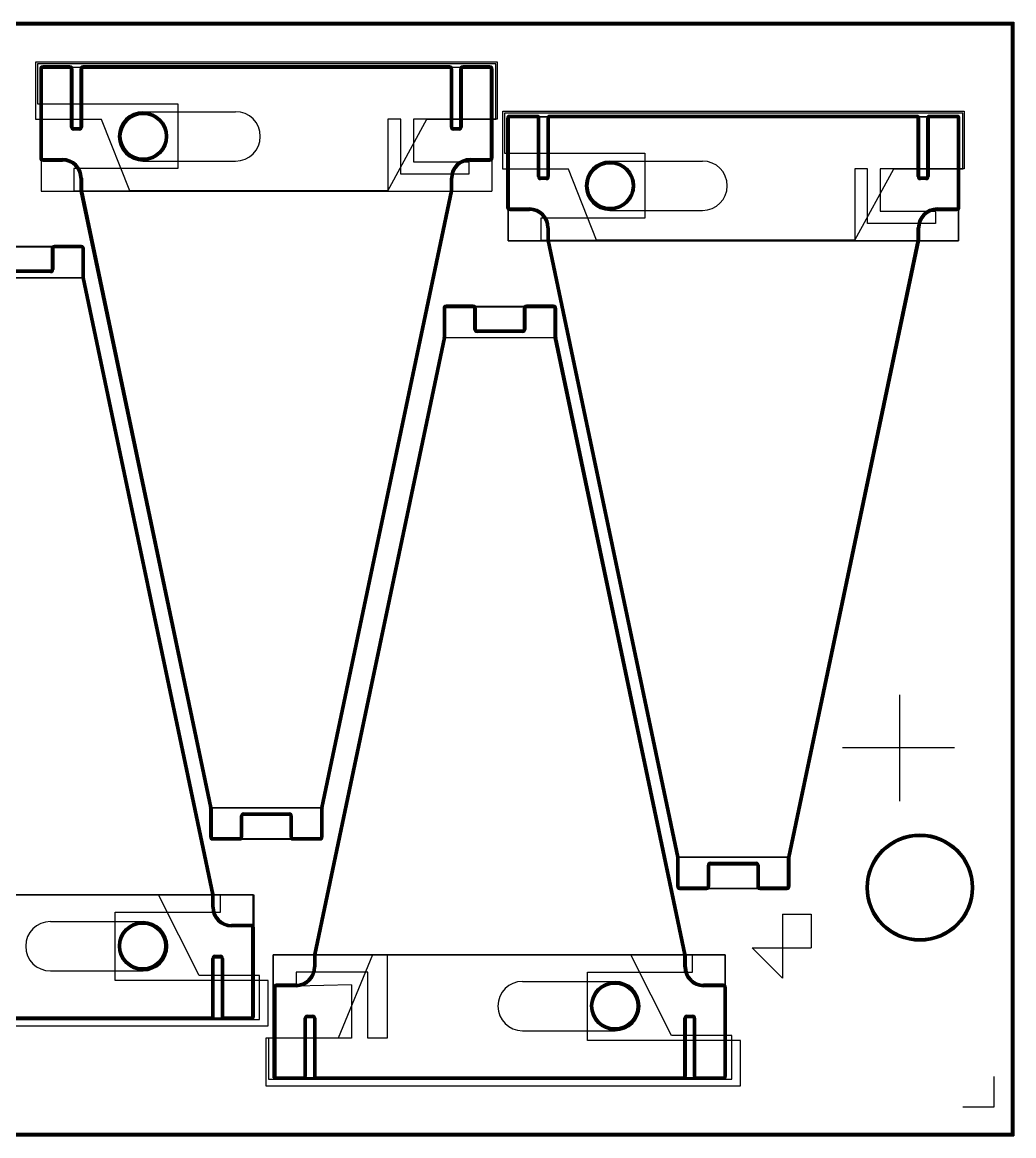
# Model space of a CAD drawing. Header units: millimetres. Extents: x 155.1 to 183.1, y 181.7 to 199.7.
# Drawn here: x 167.09 to 183.15, y 181.67 to 199.71 of the extents above; entities that cross this region are included whole.
import ezdxf

# ---------------------------------------------------------------- set-up
doc = ezdxf.new("R2010")
doc.units = ezdxf.units.MM
for name, color, linetype in [('CARBON', 5, 'Continuous'), ('COPPER_A', 6, 'Continuous'), ('COPPER_B', 211, 'Continuous'), ('HOLES', 30, 'Continuous'), ('MARKERS', 1, 'Continuous'), ('OUTLINE', 17, 'Continuous'), ('PZT', 3, 'Continuous'), ('PZT_A', 100, 'Continuous'), ('PZT_RASTER', 116, 'Continuous'), ('PZT_RASTER_C', 190, 'Continuous'), ('PZT_RASTER_D', 190, 'Continuous'), ('PZT_RASTER_E', 190, 'Continuous'), ('PZT_RASTER_F', 190, 'Continuous')]:
    doc.layers.add(name, color=color, linetype=linetype)

msp = doc.modelspace()

# ---------------------------------------------------------------- linework, layer by layer
at = {"layer": 'CARBON'}
for p, q in [((169.045, 198.261), (170.545, 198.261)), ((169.045, 197.461), (170.545, 197.461)), ((176.606, 197.461), (178.106, 197.461)), ((176.606, 196.661), (178.106, 196.661)), ((167.546, 185.14), (169.046, 185.14)), ((167.546, 184.34), (169.046, 184.34)), ((175.192, 184.17), (176.692, 184.17)), ((175.192, 183.37), (176.692, 183.37))]:
    msp.add_line(p, q, dxfattribs=at)
for centre, start, end in [((169.045, 197.861), 90, 270), ((170.545, 197.861), 270, 90), ((176.606, 197.061), 90, 270), ((178.106, 197.061), 270, 90), ((167.546, 184.74), 90, 270), ((169.046, 184.74), 270, 90), ((175.192, 183.77), 90, 270), ((176.692, 183.77), 270, 90)]:
    msp.add_arc(centre, 0.4, start, end, dxfattribs=at)
at = {"layer": 'COPPER_A'}
for p, q in [((174.76, 199.037), (167.336, 199.037)), ((167.336, 199.037), (167.336, 198.389)), ((174.76, 198.138), (174.76, 199.037)), ((167.336, 198.389), (169.609, 198.389)), ((169.609, 198.389), (169.609, 197.339)), ((173.012, 196.979), (173.644, 198.138)), ((173.644, 198.138), (174.76, 198.138)), ((182.32, 198.237), (174.897, 198.237)), ((174.897, 198.237), (174.897, 197.588)), ((182.32, 197.338), (182.32, 198.237)), ((174.897, 197.588), (177.17, 197.588)), ((177.17, 197.588), (177.17, 196.538)), ((169.609, 197.339), (167.925, 197.339)), ((167.925, 197.339), (167.925, 196.979)), ((180.573, 196.179), (181.205, 197.338)), ((181.205, 197.338), (182.32, 197.338)), ((167.925, 196.979), (173.012, 196.979)), ((177.17, 196.538), (175.485, 196.538)), ((175.485, 196.538), (175.485, 196.179)), ((175.485, 196.179), (180.573, 196.179)), ((166.277, 196.08), (168.076, 196.08)), ((168.076, 196.08), (168.076, 195.575)), ((166.277, 195.575), (168.076, 195.575)), ((173.923, 195.11), (175.722, 195.11)), ((173.923, 195.11), (173.923, 194.605)), ((175.722, 195.11), (175.722, 194.605)), ((173.923, 194.605), (175.722, 194.605)), ((170.143, 186.985), (171.942, 186.985)), ((170.143, 186.985), (170.143, 186.484)), ((171.942, 186.985), (171.942, 186.484)), ((170.143, 186.484), (171.942, 186.484)), ((177.703, 186.184), (179.502, 186.184)), ((177.703, 186.184), (177.703, 185.683)), ((179.502, 186.184), (179.502, 185.683)), ((177.703, 185.683), (179.502, 185.683)), ((170.299, 185.571), (165.113, 185.571)), ((170.299, 185.292), (170.299, 185.571)), ((168.596, 184.183), (168.596, 185.292)), ((168.596, 185.292), (170.299, 185.292)), ((172.759, 184.601), (172.204, 183.253)), ((177.944, 184.601), (172.759, 184.601)), ((177.944, 184.322), (177.944, 184.601)), ((176.242, 183.213), (176.242, 184.322)), ((176.242, 184.322), (177.944, 184.322)), ((171.074, 184.183), (168.596, 184.183)), ((171.074, 183.449), (171.074, 184.183)), ((163.386, 183.449), (171.074, 183.449)), ((172.204, 183.253), (171.032, 183.253)), ((171.032, 183.253), (171.032, 182.479)), ((178.719, 183.213), (176.242, 183.213)), ((178.719, 182.479), (178.719, 183.213)), ((171.032, 182.479), (178.719, 182.479))]:
    msp.add_line(p, q, dxfattribs=at)
for centre, radius in [((169.045, 197.861), 0.379), ((176.606, 197.061), 0.379), ((169.046, 184.74), 0.396), ((176.692, 183.77), 0.396)]:
    msp.add_circle(centre, radius, dxfattribs=at)
at = {"layer": 'COPPER_B'}
for p, q in [((167.31, 198.132), (167.31, 199.07)), ((167.31, 199.07), (174.781, 199.07)), ((174.781, 199.07), (174.781, 198.138)), ((174.871, 197.332), (174.871, 198.269)), ((174.871, 198.269), (182.341, 198.269)), ((182.341, 198.269), (182.341, 197.338)), ((168.374, 198.132), (167.31, 198.132)), ((168.83, 196.979), (168.374, 198.132)), ((173.22, 198.138), (173.012, 198.138)), ((173.012, 198.138), (173.012, 196.979)), ((173.22, 197.25), (173.22, 198.138)), ((174.781, 198.138), (173.424, 198.138)), ((173.424, 198.138), (173.424, 197.451)), ((173.424, 197.451), (174.319, 197.451)), ((174.319, 197.451), (174.319, 197.25)), ((174.319, 197.25), (173.22, 197.25)), ((175.935, 197.332), (174.871, 197.332)), ((176.391, 196.179), (175.935, 197.332)), ((180.78, 197.338), (180.573, 197.338)), ((180.573, 197.338), (180.573, 196.179)), ((180.78, 196.45), (180.78, 197.338)), ((182.341, 197.338), (180.985, 197.338)), ((180.985, 197.338), (180.985, 196.651)), ((173.012, 196.979), (168.83, 196.979)), ((180.985, 196.651), (181.88, 196.651)), ((181.88, 196.651), (181.88, 196.45)), ((181.88, 196.45), (180.78, 196.45)), ((180.573, 196.179), (176.391, 196.179)), ((166.278, 196.076), (168.076, 196.076)), ((168.076, 196.076), (168.076, 195.575)), ((166.278, 195.575), (168.076, 195.575)), ((173.924, 195.106), (175.722, 195.106)), ((173.924, 195.106), (173.924, 194.605)), ((175.722, 195.106), (175.722, 194.605)), ((173.924, 194.605), (175.722, 194.605)), ((170.143, 186.985), (171.942, 186.985)), ((170.143, 186.985), (170.143, 186.484)), ((171.942, 186.985), (171.942, 186.484)), ((170.143, 186.484), (171.942, 186.484)), ((177.703, 186.184), (179.502, 186.184)), ((177.703, 186.184), (177.703, 185.683)), ((179.502, 186.184), (179.502, 185.683)), ((177.703, 185.683), (179.502, 185.683)), ((169.297, 185.571), (165.352, 185.571)), ((169.955, 184.264), (169.297, 185.571)), ((176.943, 184.601), (172.997, 184.601)), ((172.997, 184.601), (172.997, 183.253)), ((177.601, 183.294), (176.943, 184.601)), ((170.933, 184.264), (169.955, 184.264)), ((170.933, 183.554), (170.933, 184.264)), ((172.687, 184.322), (171.524, 184.322)), ((171.524, 184.322), (171.524, 184.094)), ((172.687, 183.253), (172.687, 184.322)), ((172.424, 184.114), (171.524, 184.094)), ((172.424, 184.114), (172.424, 183.253)), ((163.431, 183.554), (170.933, 183.554)), ((178.579, 183.294), (177.601, 183.294)), ((178.579, 182.584), (178.579, 183.294)), ((172.424, 183.253), (171.077, 183.253)), ((171.077, 183.253), (171.077, 182.584)), ((172.997, 183.253), (172.687, 183.253)), ((171.077, 182.584), (178.579, 182.584))]:
    msp.add_line(p, q, dxfattribs=at)
at = {"layer": 'HOLES'}
for radius in [0.87, 0.86, 0.85, 0.84, 0.83]:
    msp.add_circle((181.625, 185.69), radius, dxfattribs=at)
at = {"layer": 'MARKERS'}
for p, q in [((181.298, 188.812), (181.298, 187.092)), ((182.188, 187.952), (180.373, 187.952)), ((179.403, 185.262), (179.403, 184.221)), ((179.403, 185.262), (179.863, 185.262)), ((179.863, 185.262), (179.863, 184.713)), ((179.403, 184.221), (178.911, 184.713)), ((178.911, 184.713), (179.863, 184.713)), ((182.821, 182.631), (182.821, 182.131)), ((182.821, 182.131), (182.321, 182.131))]:
    msp.add_line(p, q, dxfattribs=at)
at = {"layer": 'OUTLINE'}
for p, q in [((155.105, 199.71), (183.145, 199.71)), ((183.145, 199.71), (183.145, 181.67)), ((155.115, 199.7), (183.135, 199.7)), ((155.125, 199.69), (183.125, 199.69)), ((155.135, 199.68), (183.115, 199.68)), ((155.145, 199.67), (183.105, 199.67)), ((183.105, 199.67), (183.105, 181.71)), ((183.115, 199.68), (183.115, 181.7)), ((183.125, 199.69), (183.125, 181.69)), ((183.135, 199.7), (183.135, 181.68)), ((155.105, 181.67), (183.145, 181.67)), ((155.115, 181.68), (183.135, 181.68)), ((155.125, 181.69), (183.125, 181.69)), ((155.135, 181.7), (183.115, 181.7)), ((155.145, 181.71), (183.105, 181.71))]:
    msp.add_line(p, q, dxfattribs=at)
at = {"layer": 'PZT'}
for p, q in [((167.863, 199.002), (167.423, 199.002)), ((167.863, 198.992), (167.423, 198.992)), ((174.013, 199.002), (168.073, 199.002)), ((174.013, 198.992), (168.073, 198.992)), ((174.663, 199.002), (174.223, 199.002)), ((174.663, 198.992), (174.223, 198.992)), ((167.373, 198.952), (167.373, 197.512)), ((167.383, 198.952), (167.383, 197.512)), ((167.403, 198.952), (167.403, 197.512)), ((167.413, 198.952), (167.413, 197.512)), ((167.863, 198.972), (167.423, 198.972)), ((167.863, 198.962), (167.423, 198.962)), ((167.873, 198.012), (167.873, 198.952)), ((167.883, 198.012), (167.883, 198.952)), ((167.903, 198.012), (167.903, 198.952)), ((167.913, 198.012), (167.913, 198.952)), ((168.023, 198.952), (168.023, 198.012)), ((168.033, 198.952), (168.033, 198.012)), ((168.053, 198.952), (168.053, 198.012)), ((168.063, 198.952), (168.063, 198.012)), ((174.013, 198.972), (168.073, 198.972)), ((174.013, 198.962), (168.073, 198.962)), ((174.023, 198.012), (174.023, 198.952)), ((174.033, 198.012), (174.033, 198.952)), ((174.053, 198.012), (174.053, 198.952)), ((174.063, 198.012), (174.063, 198.952)), ((174.173, 198.952), (174.173, 198.012)), ((174.183, 198.952), (174.183, 198.012)), ((174.203, 198.952), (174.203, 198.012)), ((174.213, 198.952), (174.213, 198.012)), ((174.663, 198.972), (174.223, 198.972)), ((174.663, 198.962), (174.223, 198.962)), ((174.673, 197.512), (174.673, 198.952)), ((174.683, 197.512), (174.683, 198.952)), ((174.703, 197.512), (174.703, 198.952)), ((174.713, 197.512), (174.713, 198.952)), ((174.934, 198.151), (174.934, 196.711)), ((174.944, 198.151), (174.944, 196.711)), ((174.964, 198.151), (174.964, 196.711)), ((174.974, 198.151), (174.974, 196.711)), ((175.424, 198.201), (174.984, 198.201)), ((175.424, 198.191), (174.984, 198.191)), ((175.424, 198.171), (174.984, 198.171)), ((175.424, 198.161), (174.984, 198.161)), ((175.434, 197.211), (175.434, 198.151)), ((175.444, 197.211), (175.444, 198.151)), ((175.464, 197.211), (175.464, 198.151)), ((175.474, 197.211), (175.474, 198.151)), ((175.584, 198.151), (175.584, 197.211)), ((175.594, 198.151), (175.594, 197.211)), ((175.614, 198.151), (175.614, 197.211)), ((175.624, 198.151), (175.624, 197.211)), ((181.574, 198.201), (175.634, 198.201)), ((181.574, 198.191), (175.634, 198.191)), ((181.574, 198.171), (175.634, 198.171)), ((181.574, 198.161), (175.634, 198.161)), ((181.584, 197.211), (181.584, 198.151)), ((181.594, 197.211), (181.594, 198.151)), ((181.614, 197.211), (181.614, 198.151)), ((181.624, 197.211), (181.624, 198.151)), ((181.734, 198.151), (181.734, 197.211)), ((181.744, 198.151), (181.744, 197.211)), ((181.764, 198.151), (181.764, 197.211)), ((181.774, 198.151), (181.774, 197.211)), ((182.224, 198.201), (181.784, 198.201)), ((182.224, 198.191), (181.784, 198.191)), ((182.224, 198.171), (181.784, 198.171)), ((182.224, 198.161), (181.784, 198.161)), ((182.234, 196.711), (182.234, 198.151)), ((182.244, 196.711), (182.244, 198.151)), ((182.264, 196.711), (182.264, 198.151)), ((182.274, 196.711), (182.274, 198.151)), ((168.013, 198.002), (167.923, 198.002)), ((168.013, 197.992), (167.923, 197.992)), ((168.013, 197.972), (167.923, 197.972)), ((168.013, 197.962), (167.923, 197.962)), ((174.163, 198.002), (174.073, 198.002)), ((174.163, 197.992), (174.073, 197.992)), ((174.163, 197.972), (174.073, 197.972)), ((174.163, 197.962), (174.073, 197.962)), ((167.423, 197.502), (167.743, 197.502)), ((167.423, 197.492), (167.743, 197.492)), ((167.423, 197.472), (167.743, 197.472)), ((167.423, 197.462), (167.743, 197.462)), ((174.343, 197.502), (174.663, 197.502)), ((174.343, 197.492), (174.663, 197.492)), ((174.343, 197.472), (174.663, 197.472)), ((174.343, 197.462), (174.663, 197.462)), ((168.023, 197.182), (168.023, 196.985)), ((168.033, 197.182), (168.033, 196.985)), ((168.053, 197.182), (168.053, 196.985)), ((168.063, 197.182), (168.063, 196.985)), ((174.023, 196.985), (174.023, 197.182)), ((174.033, 196.985), (174.033, 197.182)), ((174.053, 196.985), (174.053, 197.182)), ((174.063, 196.985), (174.063, 197.182)), ((175.574, 197.201), (175.484, 197.201)), ((175.574, 197.191), (175.484, 197.191)), ((181.724, 197.201), (181.634, 197.201)), ((181.724, 197.191), (181.634, 197.191)), ((175.574, 197.171), (175.484, 197.171)), ((175.574, 197.161), (175.484, 197.161)), ((181.724, 197.171), (181.634, 197.171)), ((181.724, 197.161), (181.634, 197.161)), ((168.024, 196.975), (170.123, 186.981)), ((168.034, 196.977), (170.133, 186.983)), ((168.054, 196.981), (170.152, 186.987)), ((168.064, 196.983), (170.162, 186.989)), ((171.924, 186.989), (174.023, 196.983)), ((171.934, 186.987), (174.033, 196.981)), ((171.954, 186.983), (174.052, 196.977)), ((171.964, 186.981), (174.062, 196.975)), ((174.984, 196.701), (175.304, 196.701)), ((174.984, 196.691), (175.304, 196.691)), ((174.984, 196.671), (175.304, 196.671)), ((174.984, 196.661), (175.304, 196.661)), ((181.904, 196.701), (182.224, 196.701)), ((181.904, 196.691), (182.224, 196.691)), ((181.904, 196.671), (182.224, 196.671)), ((181.904, 196.661), (182.224, 196.661)), ((175.584, 196.381), (175.584, 196.184)), ((175.594, 196.381), (175.594, 196.184)), ((175.614, 196.381), (175.614, 196.184)), ((175.624, 196.381), (175.624, 196.184)), ((181.584, 196.184), (181.584, 196.381)), ((181.594, 196.184), (181.594, 196.381)), ((181.614, 196.184), (181.614, 196.381)), ((181.624, 196.184), (181.624, 196.381)), ((175.585, 196.174), (177.684, 186.18)), ((175.595, 196.176), (177.694, 186.182)), ((175.614, 196.18), (177.713, 186.186)), ((175.624, 196.182), (177.723, 186.188)), ((179.485, 186.188), (181.584, 196.182)), ((179.495, 186.186), (181.594, 196.18)), ((179.514, 186.182), (181.613, 196.176)), ((179.524, 186.18), (181.623, 196.174)), ((167.559, 196.044), (167.559, 195.704)), ((167.569, 196.044), (167.569, 195.704)), ((167.589, 196.044), (167.589, 195.704)), ((167.599, 196.044), (167.599, 195.704)), ((168.049, 196.094), (167.609, 196.094)), ((168.049, 196.084), (167.609, 196.084)), ((168.049, 196.064), (167.609, 196.064)), ((168.049, 196.054), (167.609, 196.054)), ((168.059, 195.577), (168.059, 196.044)), ((168.069, 195.577), (168.069, 196.044)), ((168.089, 195.577), (168.089, 196.044)), ((168.099, 195.577), (168.099, 196.044)), ((167.549, 195.694), (166.809, 195.694)), ((167.549, 195.684), (166.809, 195.684)), ((167.549, 195.664), (166.809, 195.664)), ((167.549, 195.654), (166.809, 195.654)), ((170.158, 185.573), (168.06, 195.567)), ((170.168, 185.575), (168.069, 195.569)), ((170.188, 185.579), (168.089, 195.573)), ((170.197, 185.581), (168.099, 195.575)), ((173.904, 195.074), (173.904, 194.607)), ((173.914, 195.074), (173.914, 194.607)), ((173.934, 195.074), (173.934, 194.607)), ((173.944, 195.074), (173.944, 194.607)), ((174.394, 195.124), (173.954, 195.124)), ((174.394, 195.114), (173.954, 195.114)), ((174.394, 195.094), (173.954, 195.094)), ((174.394, 195.084), (173.954, 195.084)), ((174.404, 194.734), (174.404, 195.074)), ((174.414, 194.734), (174.414, 195.074)), ((174.434, 194.734), (174.434, 195.074)), ((174.444, 194.734), (174.444, 195.074)), ((175.204, 195.074), (175.204, 194.734)), ((175.214, 195.074), (175.214, 194.734)), ((175.234, 195.074), (175.234, 194.734)), ((175.244, 195.074), (175.244, 194.734)), ((175.694, 195.124), (175.254, 195.124)), ((175.694, 195.114), (175.254, 195.114)), ((175.694, 195.094), (175.254, 195.094)), ((175.694, 195.084), (175.254, 195.084)), ((175.704, 194.607), (175.704, 195.074)), ((175.714, 194.607), (175.714, 195.074)), ((175.734, 194.607), (175.734, 195.074)), ((175.744, 194.607), (175.744, 195.074)), ((175.194, 194.724), (174.454, 194.724)), ((175.194, 194.714), (174.454, 194.714)), ((175.194, 194.694), (174.454, 194.694)), ((175.194, 194.684), (174.454, 194.684)), ((173.904, 194.605), (171.805, 184.611)), ((173.914, 194.603), (171.815, 184.609)), ((173.933, 194.599), (171.835, 184.605)), ((173.943, 194.597), (171.844, 184.603)), ((177.804, 184.603), (175.705, 194.597)), ((177.814, 184.605), (175.715, 194.599)), ((177.833, 184.609), (175.735, 194.603)), ((177.843, 184.611), (175.744, 194.605)), ((170.123, 186.979), (170.123, 186.512)), ((170.133, 186.979), (170.133, 186.512)), ((170.153, 186.979), (170.153, 186.512)), ((170.163, 186.979), (170.163, 186.512)), ((170.673, 186.902), (171.413, 186.902)), ((171.923, 186.512), (171.923, 186.979)), ((171.933, 186.512), (171.933, 186.979)), ((171.953, 186.512), (171.953, 186.979)), ((171.963, 186.512), (171.963, 186.979)), ((170.623, 186.512), (170.623, 186.852)), ((170.633, 186.512), (170.633, 186.852)), ((170.653, 186.512), (170.653, 186.852)), ((170.663, 186.512), (170.663, 186.852)), ((170.673, 186.892), (171.413, 186.892)), ((170.673, 186.872), (171.413, 186.872)), ((170.673, 186.862), (171.413, 186.862)), ((171.423, 186.852), (171.423, 186.512)), ((171.433, 186.852), (171.433, 186.512)), ((171.453, 186.852), (171.453, 186.512)), ((171.463, 186.852), (171.463, 186.512)), ((170.173, 186.502), (170.613, 186.502)), ((170.173, 186.492), (170.613, 186.492)), ((170.173, 186.472), (170.613, 186.472)), ((170.173, 186.462), (170.613, 186.462)), ((171.473, 186.502), (171.913, 186.502)), ((171.473, 186.492), (171.913, 186.492)), ((171.473, 186.472), (171.913, 186.472)), ((171.473, 186.462), (171.913, 186.462)), ((177.684, 186.178), (177.684, 185.711)), ((177.694, 186.178), (177.694, 185.711)), ((177.714, 186.178), (177.714, 185.711)), ((177.724, 186.178), (177.724, 185.711)), ((179.484, 185.711), (179.484, 186.178)), ((179.494, 185.711), (179.494, 186.178)), ((179.514, 185.711), (179.514, 186.178)), ((179.524, 185.711), (179.524, 186.178)), ((178.184, 185.711), (178.184, 186.051)), ((178.194, 185.711), (178.194, 186.051)), ((178.214, 185.711), (178.214, 186.051)), ((178.224, 185.711), (178.224, 186.051)), ((178.234, 186.101), (178.974, 186.101)), ((178.234, 186.091), (178.974, 186.091)), ((178.234, 186.071), (178.974, 186.071)), ((178.234, 186.061), (178.974, 186.061)), ((178.984, 186.051), (178.984, 185.711)), ((178.994, 186.051), (178.994, 185.711)), ((179.014, 186.051), (179.014, 185.711)), ((179.024, 186.051), (179.024, 185.711)), ((177.734, 185.701), (178.174, 185.701)), ((177.734, 185.691), (178.174, 185.691)), ((177.734, 185.671), (178.174, 185.671)), ((177.734, 185.661), (178.174, 185.661)), ((179.034, 185.701), (179.474, 185.701)), ((179.034, 185.691), (179.474, 185.691)), ((179.034, 185.671), (179.474, 185.671)), ((179.034, 185.661), (179.474, 185.661)), ((170.159, 185.374), (170.159, 185.571)), ((170.169, 185.374), (170.169, 185.571)), ((170.189, 185.374), (170.189, 185.571)), ((170.199, 185.374), (170.199, 185.571)), ((170.799, 185.094), (170.479, 185.094)), ((170.799, 185.084), (170.479, 185.084)), ((170.799, 185.064), (170.479, 185.064)), ((170.799, 185.054), (170.479, 185.054)), ((170.809, 183.604), (170.809, 185.044)), ((170.819, 183.604), (170.819, 185.044)), ((170.839, 183.604), (170.839, 185.044)), ((170.849, 183.604), (170.849, 185.044)), ((170.209, 184.594), (170.299, 184.594)), ((170.209, 184.584), (170.299, 184.584)), ((170.209, 184.564), (170.299, 184.564)), ((170.209, 184.554), (170.299, 184.554)), ((171.804, 184.601), (171.804, 184.404)), ((171.814, 184.601), (171.814, 184.404)), ((171.834, 184.601), (171.834, 184.404)), ((171.844, 184.601), (171.844, 184.404)), ((177.804, 184.404), (177.804, 184.601)), ((177.814, 184.404), (177.814, 184.601)), ((177.834, 184.404), (177.834, 184.601)), ((177.844, 184.404), (177.844, 184.601)), ((170.159, 183.604), (170.159, 184.544)), ((170.169, 183.604), (170.169, 184.544)), ((170.189, 183.604), (170.189, 184.544)), ((170.199, 183.604), (170.199, 184.544)), ((170.309, 184.544), (170.309, 183.604)), ((170.319, 184.544), (170.319, 183.604)), ((170.339, 184.544), (170.339, 183.604)), ((170.349, 184.544), (170.349, 183.604)), ((171.154, 184.074), (171.154, 182.634)), ((171.164, 184.074), (171.164, 182.634)), ((171.184, 184.074), (171.184, 182.634)), ((171.194, 184.074), (171.194, 182.634)), ((171.524, 184.124), (171.204, 184.124)), ((171.524, 184.114), (171.204, 184.114)), ((171.524, 184.094), (171.204, 184.094)), ((171.524, 184.084), (171.204, 184.084)), ((178.444, 184.124), (178.124, 184.124)), ((178.444, 184.114), (178.124, 184.114)), ((178.444, 184.094), (178.124, 184.094)), ((178.444, 184.084), (178.124, 184.084)), ((178.454, 182.634), (178.454, 184.074)), ((178.464, 182.634), (178.464, 184.074)), ((178.484, 182.634), (178.484, 184.074)), ((178.494, 182.634), (178.494, 184.074)), ((164.209, 183.594), (170.149, 183.594)), ((164.209, 183.584), (170.149, 183.584)), ((164.209, 183.564), (170.149, 183.564)), ((164.209, 183.554), (170.149, 183.554)), ((170.359, 183.594), (170.799, 183.594)), ((170.359, 183.584), (170.799, 183.584)), ((170.359, 183.564), (170.799, 183.564)), ((170.359, 183.554), (170.799, 183.554)), ((171.654, 182.634), (171.654, 183.574)), ((171.664, 182.634), (171.664, 183.574)), ((171.684, 182.634), (171.684, 183.574)), ((171.694, 182.634), (171.694, 183.574)), ((171.704, 183.624), (171.794, 183.624)), ((171.704, 183.614), (171.794, 183.614)), ((171.704, 183.594), (171.794, 183.594)), ((171.704, 183.584), (171.794, 183.584)), ((171.804, 183.574), (171.804, 182.634)), ((171.814, 183.574), (171.814, 182.634)), ((171.834, 183.574), (171.834, 182.634)), ((171.844, 183.574), (171.844, 182.634)), ((177.804, 182.634), (177.804, 183.574)), ((177.814, 182.634), (177.814, 183.574)), ((177.834, 182.634), (177.834, 183.574)), ((177.844, 182.634), (177.844, 183.574)), ((177.854, 183.624), (177.944, 183.624)), ((177.854, 183.614), (177.944, 183.614)), ((177.854, 183.594), (177.944, 183.594)), ((177.854, 183.584), (177.944, 183.584)), ((177.954, 183.574), (177.954, 182.634)), ((177.964, 183.574), (177.964, 182.634)), ((177.984, 183.574), (177.984, 182.634)), ((177.994, 183.574), (177.994, 182.634)), ((171.204, 182.624), (171.644, 182.624)), ((171.204, 182.614), (171.644, 182.614)), ((171.204, 182.594), (171.644, 182.594)), ((171.204, 182.584), (171.644, 182.584)), ((171.854, 182.624), (177.794, 182.624)), ((171.854, 182.614), (177.794, 182.614)), ((171.854, 182.594), (177.794, 182.594)), ((171.854, 182.584), (177.794, 182.584)), ((178.004, 182.624), (178.444, 182.624)), ((178.004, 182.614), (178.444, 182.614)), ((178.004, 182.594), (178.444, 182.594)), ((178.004, 182.584), (178.444, 182.584))]:
    msp.add_line(p, q, dxfattribs=at)
at = {"layer": 'PZT', "linetype": 'Continuous', "lineweight": 25}
for p, q in [((167.423, 198.982), (167.863, 198.982)), ((168.073, 198.982), (174.013, 198.982)), ((174.223, 198.982), (174.663, 198.982)), ((167.393, 197.512), (167.393, 198.952)), ((167.893, 198.952), (167.893, 198.012)), ((168.043, 198.012), (168.043, 198.952)), ((174.043, 198.952), (174.043, 198.012)), ((174.193, 198.012), (174.193, 198.952)), ((174.693, 198.952), (174.693, 197.512)), ((174.954, 196.711), (174.954, 198.151)), ((174.984, 198.181), (175.424, 198.181)), ((175.454, 198.151), (175.454, 197.211)), ((175.604, 197.211), (175.604, 198.151)), ((175.634, 198.181), (181.574, 198.181)), ((181.604, 198.151), (181.604, 197.211)), ((181.754, 197.211), (181.754, 198.151)), ((181.784, 198.181), (182.224, 198.181)), ((182.254, 198.151), (182.254, 196.711)), ((167.923, 197.982), (168.013, 197.982)), ((174.073, 197.982), (174.163, 197.982)), ((167.743, 197.482), (167.423, 197.482)), ((174.663, 197.482), (174.343, 197.482)), ((168.043, 196.985), (168.043, 197.182)), ((174.043, 197.182), (174.043, 196.985)), ((175.484, 197.181), (175.574, 197.181)), ((181.634, 197.181), (181.724, 197.181)), ((170.143, 186.985), (168.044, 196.979)), ((174.043, 196.979), (171.944, 186.985)), ((175.304, 196.681), (174.984, 196.681)), ((182.224, 196.681), (181.904, 196.681)), ((175.604, 196.184), (175.604, 196.381)), ((181.604, 196.381), (181.604, 196.184)), ((177.703, 186.184), (175.605, 196.178)), ((181.603, 196.178), (179.505, 186.184)), ((167.579, 196.044), (167.579, 195.704)), ((168.049, 196.074), (167.609, 196.074)), ((168.079, 195.577), (168.079, 196.044)), ((167.549, 195.674), (166.809, 195.674)), ((170.178, 185.577), (168.079, 195.571)), ((173.924, 195.074), (173.924, 194.607)), ((174.394, 195.104), (173.954, 195.104)), ((174.424, 194.734), (174.424, 195.074)), ((175.224, 195.074), (175.224, 194.734)), ((175.694, 195.104), (175.254, 195.104)), ((175.724, 194.607), (175.724, 195.074)), ((175.194, 194.704), (174.454, 194.704)), ((173.924, 194.601), (171.825, 184.607)), ((177.824, 184.607), (175.725, 194.601)), ((170.143, 186.512), (170.143, 186.979)), ((171.943, 186.979), (171.943, 186.512)), ((170.643, 186.852), (170.643, 186.512)), ((171.413, 186.882), (170.673, 186.882)), ((171.443, 186.512), (171.443, 186.852)), ((170.613, 186.482), (170.173, 186.482)), ((171.913, 186.482), (171.473, 186.482)), ((177.704, 185.711), (177.704, 186.178)), ((179.504, 186.178), (179.504, 185.711)), ((178.204, 186.051), (178.204, 185.711)), ((178.974, 186.081), (178.234, 186.081)), ((179.004, 185.711), (179.004, 186.051)), ((178.174, 185.681), (177.734, 185.681)), ((179.474, 185.681), (179.034, 185.681)), ((170.179, 185.374), (170.179, 185.571)), ((170.799, 185.074), (170.479, 185.074)), ((170.829, 183.604), (170.829, 185.044)), ((170.209, 184.574), (170.299, 184.574)), ((171.824, 184.601), (171.824, 184.404)), ((177.824, 184.404), (177.824, 184.601)), ((170.179, 183.604), (170.179, 184.544)), ((170.329, 184.544), (170.329, 183.604)), ((171.174, 184.074), (171.174, 182.634)), ((171.524, 184.104), (171.204, 184.104)), ((178.444, 184.104), (178.124, 184.104)), ((178.474, 182.634), (178.474, 184.074)), ((164.209, 183.574), (170.149, 183.574)), ((170.359, 183.574), (170.799, 183.574)), ((171.674, 182.634), (171.674, 183.574)), ((171.704, 183.604), (171.794, 183.604)), ((171.824, 183.574), (171.824, 182.634)), ((177.824, 182.634), (177.824, 183.574)), ((177.854, 183.604), (177.944, 183.604)), ((177.974, 183.574), (177.974, 182.634)), ((171.204, 182.604), (171.644, 182.604)), ((171.854, 182.604), (177.794, 182.604)), ((178.004, 182.604), (178.444, 182.604))]:
    msp.add_line(p, q, dxfattribs=at)
at = {"layer": 'PZT'}
for centre, radius, start, end in [((167.423, 198.952), 0.05, 90, 180), ((167.423, 198.952), 0.04, 90, 180), ((167.863, 198.952), 0.05, 0, 90), ((167.863, 198.952), 0.04, 0, 90), ((168.073, 198.952), 0.05, 90, 180), ((168.073, 198.952), 0.04, 90, 180), ((174.013, 198.952), 0.05, 0, 90), ((174.013, 198.952), 0.04, 0, 90), ((174.223, 198.952), 0.05, 90, 180), ((174.223, 198.952), 0.04, 90, 180), ((174.663, 198.952), 0.05, 0, 90), ((174.663, 198.952), 0.04, 0, 90), ((167.423, 198.952), 0.02, 90, 180), ((167.423, 198.952), 0.01, 90, 180), ((167.863, 198.952), 0.02, 0, 90), ((167.863, 198.952), 0.01, 0, 90), ((168.073, 198.952), 0.02, 90, 180), ((168.073, 198.952), 0.01, 90, 180), ((174.013, 198.952), 0.02, 0, 90), ((174.013, 198.952), 0.01, 0, 90), ((174.223, 198.952), 0.02, 90, 180), ((174.223, 198.952), 0.01, 90, 180), ((174.663, 198.952), 0.02, 0, 90), ((174.663, 198.952), 0.01, 0, 90), ((174.984, 198.151), 0.05, 90, 180), ((174.984, 198.151), 0.04, 90, 180), ((174.984, 198.151), 0.02, 90, 180), ((174.984, 198.151), 0.01, 90, 180), ((175.424, 198.151), 0.05, 0, 90), ((175.424, 198.151), 0.04, 0, 90), ((175.424, 198.151), 0.02, 0, 90), ((175.424, 198.151), 0.01, 0, 90), ((175.634, 198.151), 0.05, 90, 180), ((175.634, 198.151), 0.04, 90, 180), ((175.634, 198.151), 0.02, 90, 180), ((175.634, 198.151), 0.01, 90, 180), ((181.574, 198.151), 0.05, 0, 90), ((181.574, 198.151), 0.04, 0, 90), ((181.574, 198.151), 0.02, 0, 90), ((181.574, 198.151), 0.01, 0, 90), ((181.784, 198.151), 0.05, 90, 180), ((181.784, 198.151), 0.04, 90, 180), ((181.784, 198.151), 0.02, 90, 180), ((181.784, 198.151), 0.01, 90, 180), ((182.224, 198.151), 0.05, 0, 90), ((182.224, 198.151), 0.04, 0, 90), ((182.224, 198.151), 0.02, 0, 90), ((182.224, 198.151), 0.01, 0, 90), ((167.923, 198.012), 0.05, 180, 270), ((167.923, 198.012), 0.04, 180, 270), ((167.923, 198.012), 0.02, 180, 270), ((167.923, 198.012), 0.01, 180, 270), ((168.013, 198.012), 0.02, 270, 0), ((168.013, 198.012), 0.04, 270, 0), ((168.013, 198.012), 0.01, 270, 0), ((168.013, 198.012), 0.05, 270, 0), ((174.073, 198.012), 0.05, 180, 270), ((174.073, 198.012), 0.04, 180, 270), ((174.073, 198.012), 0.02, 180, 270), ((174.073, 198.012), 0.01, 180, 270), ((174.163, 198.012), 0.02, 270, 0), ((174.163, 198.012), 0.04, 270, 0), ((174.163, 198.012), 0.01, 270, 0), ((174.163, 198.012), 0.05, 270, 0), ((167.423, 197.512), 0.05, 180, 270), ((167.423, 197.512), 0.04, 180, 270), ((167.423, 197.512), 0.02, 180, 270), ((167.423, 197.512), 0.01, 180, 270), ((167.743, 197.182), 0.32, 0, 90), ((167.743, 197.182), 0.31, 0, 90), ((167.743, 197.182), 0.29, 0, 90), ((167.743, 197.182), 0.28, 0, 90), ((174.343, 197.182), 0.32, 90, 180), ((174.343, 197.182), 0.31, 90, 180), ((174.343, 197.182), 0.29, 90, 180), ((174.343, 197.182), 0.28, 90, 180), ((174.663, 197.512), 0.04, 270, 0), ((174.663, 197.512), 0.02, 270, 0), ((174.663, 197.512), 0.05, 270, 0), ((174.663, 197.512), 0.01, 270, 0), ((175.484, 197.211), 0.05, 180, 270), ((175.484, 197.211), 0.04, 180, 270), ((175.484, 197.211), 0.02, 180, 270), ((175.484, 197.211), 0.01, 180, 270), ((175.574, 197.211), 0.02, 270, 0), ((175.574, 197.211), 0.04, 270, 0), ((175.574, 197.211), 0.01, 270, 0), ((175.574, 197.211), 0.05, 270, 0), ((181.634, 197.211), 0.05, 180, 270), ((181.634, 197.211), 0.04, 180, 270), ((181.634, 197.211), 0.02, 180, 270), ((181.634, 197.211), 0.01, 180, 270), ((181.724, 197.211), 0.02, 270, 0), ((181.724, 197.211), 0.04, 270, 0), ((181.724, 197.211), 0.01, 270, 0), ((181.724, 197.211), 0.05, 270, 0), ((168.073, 196.985), 0.05, 180, 191.8598), ((168.073, 196.985), 0.04, 180, 191.8598), ((168.073, 196.985), 0.02, 180, 191.8598), ((168.073, 196.985), 0.01, 180, 191.8598), ((174.013, 196.985), 0.01, 348.1402, 0), ((174.013, 196.985), 0.02, 348.1402, 0), ((174.013, 196.985), 0.04, 348.1402, 0), ((174.013, 196.985), 0.05, 348.1402, 0), ((174.984, 196.711), 0.05, 180, 270), ((174.984, 196.711), 0.04, 180, 270), ((174.984, 196.711), 0.02, 180, 270), ((174.984, 196.711), 0.01, 180, 270), ((175.304, 196.381), 0.32, 0, 90), ((175.304, 196.381), 0.31, 0, 90), ((175.304, 196.381), 0.29, 0, 90), ((175.304, 196.381), 0.28, 0, 90), ((181.904, 196.381), 0.32, 90, 180), ((181.904, 196.381), 0.31, 90, 180), ((181.904, 196.381), 0.29, 90, 180), ((181.904, 196.381), 0.28, 90, 180), ((182.224, 196.711), 0.04, 270, 0), ((182.224, 196.711), 0.02, 270, 0), ((182.224, 196.711), 0.05, 270, 0), ((182.224, 196.711), 0.01, 270, 0), ((175.634, 196.184), 0.05, 180, 191.8598), ((175.634, 196.184), 0.04, 180, 191.8598), ((175.634, 196.184), 0.02, 180, 191.8598), ((175.634, 196.184), 0.01, 180, 191.8598), ((181.574, 196.184), 0.01, 348.1402, 0), ((181.574, 196.184), 0.02, 348.1402, 0), ((181.574, 196.184), 0.04, 348.1402, 0), ((181.574, 196.184), 0.05, 348.1402, 0), ((167.609, 196.044), 0.05, 90, 180), ((167.609, 196.044), 0.04, 90, 180), ((167.609, 196.044), 0.02, 90, 180), ((167.609, 196.044), 0.01, 90, 180), ((168.049, 196.044), 0.05, 0, 90), ((168.049, 196.044), 0.04, 0, 90), ((168.049, 196.044), 0.02, 0, 90), ((168.049, 196.044), 0.01, 0, 90), ((167.549, 195.704), 0.02, 270, 0), ((167.549, 195.704), 0.04, 270, 0), ((167.549, 195.704), 0.01, 270, 0), ((167.549, 195.704), 0.05, 270, 0), ((168.109, 195.577), 0.05, 180, 191.8598), ((168.109, 195.577), 0.04, 180, 191.8598), ((168.109, 195.577), 0.02, 180, 191.8598), ((168.109, 195.577), 0.01, 180, 191.8598), ((173.954, 195.074), 0.05, 90, 180), ((173.954, 195.074), 0.04, 90, 180), ((173.954, 195.074), 0.02, 90, 180), ((173.954, 195.074), 0.01, 90, 180), ((174.394, 195.074), 0.05, 0, 90), ((174.394, 195.074), 0.04, 0, 90), ((174.394, 195.074), 0.02, 0, 90), ((174.394, 195.074), 0.01, 0, 90), ((175.254, 195.074), 0.05, 90, 180), ((175.254, 195.074), 0.04, 90, 180), ((175.254, 195.074), 0.02, 90, 180), ((175.254, 195.074), 0.01, 90, 180), ((175.694, 195.074), 0.05, 0, 90), ((175.694, 195.074), 0.04, 0, 90), ((175.694, 195.074), 0.02, 0, 90), ((175.694, 195.074), 0.01, 0, 90), ((174.454, 194.734), 0.05, 180, 270), ((174.454, 194.734), 0.04, 180, 270), ((174.454, 194.734), 0.02, 180, 270), ((174.454, 194.734), 0.01, 180, 270), ((175.194, 194.734), 0.02, 270, 0), ((175.194, 194.734), 0.04, 270, 0), ((175.194, 194.734), 0.01, 270, 0), ((175.194, 194.734), 0.05, 270, 0), ((173.894, 194.607), 0.01, 348.1402, 0), ((173.894, 194.607), 0.02, 348.1402, 0), ((173.894, 194.607), 0.04, 348.1402, 0), ((173.894, 194.607), 0.05, 348.1402, 0), ((175.754, 194.607), 0.05, 180, 191.8598), ((175.754, 194.607), 0.04, 180, 191.8598), ((175.754, 194.607), 0.02, 180, 191.8598), ((175.754, 194.607), 0.01, 180, 191.8598), ((170.113, 186.979), 0.01, 0, 11.8598), ((170.113, 186.979), 0.02, 0, 11.8598), ((170.113, 186.979), 0.04, 0, 11.8598), ((170.113, 186.979), 0.05, 0, 11.8598), ((170.673, 186.852), 0.05, 90, 180), ((171.413, 186.852), 0.05, 0, 90), ((171.973, 186.979), 0.05, 168.1402, 180), ((171.973, 186.979), 0.04, 168.1402, 180), ((171.973, 186.979), 0.02, 168.1402, 180), ((171.973, 186.979), 0.01, 168.1402, 180), ((170.673, 186.852), 0.04, 90, 180), ((170.673, 186.852), 0.02, 90, 180), ((170.673, 186.852), 0.01, 90, 180), ((171.413, 186.852), 0.04, 0, 90), ((171.413, 186.852), 0.02, 0, 90), ((171.413, 186.852), 0.01, 0, 90), ((170.173, 186.512), 0.05, 180, 270), ((170.173, 186.512), 0.04, 180, 270), ((170.173, 186.512), 0.02, 180, 270), ((170.173, 186.512), 0.01, 180, 270), ((170.613, 186.512), 0.04, 270, 0), ((170.613, 186.512), 0.02, 270, 0), ((170.613, 186.512), 0.05, 270, 0), ((170.613, 186.512), 0.01, 270, 0), ((171.473, 186.512), 0.05, 180, 270), ((171.473, 186.512), 0.04, 180, 270), ((171.473, 186.512), 0.02, 180, 270), ((171.473, 186.512), 0.01, 180, 270), ((171.913, 186.512), 0.04, 270, 0), ((171.913, 186.512), 0.02, 270, 0), ((171.913, 186.512), 0.05, 270, 0), ((171.913, 186.512), 0.01, 270, 0), ((177.674, 186.178), 0.01, 0, 11.8598), ((177.674, 186.178), 0.02, 0, 11.8598), ((177.674, 186.178), 0.04, 0, 11.8598), ((177.674, 186.178), 0.05, 0, 11.8598), ((179.534, 186.178), 0.05, 168.1402, 180), ((179.534, 186.178), 0.04, 168.1402, 180), ((179.534, 186.178), 0.02, 168.1402, 180), ((179.534, 186.178), 0.01, 168.1402, 180), ((178.234, 186.051), 0.05, 90, 180), ((178.234, 186.051), 0.04, 90, 180), ((178.234, 186.051), 0.02, 90, 180), ((178.234, 186.051), 0.01, 90, 180), ((178.974, 186.051), 0.05, 0, 90), ((178.974, 186.051), 0.04, 0, 90), ((178.974, 186.051), 0.02, 0, 90), ((178.974, 186.051), 0.01, 0, 90), ((177.734, 185.711), 0.05, 180, 270), ((177.734, 185.711), 0.04, 180, 270), ((177.734, 185.711), 0.02, 180, 270), ((177.734, 185.711), 0.01, 180, 270), ((178.174, 185.711), 0.04, 270, 0), ((178.174, 185.711), 0.02, 270, 0), ((178.174, 185.711), 0.05, 270, 0), ((178.174, 185.711), 0.01, 270, 0), ((179.034, 185.711), 0.05, 180, 270), ((179.034, 185.711), 0.04, 180, 270), ((179.034, 185.711), 0.02, 180, 270), ((179.034, 185.711), 0.01, 180, 270), ((179.474, 185.711), 0.04, 270, 0), ((179.474, 185.711), 0.02, 270, 0), ((179.474, 185.711), 0.05, 270, 0), ((179.474, 185.711), 0.01, 270, 0), ((170.149, 185.571), 0.01, 0, 11.8598), ((170.149, 185.571), 0.02, 0, 11.8598), ((170.149, 185.571), 0.04, 0, 11.8598), ((170.149, 185.571), 0.05, 0, 11.8598), ((170.479, 185.374), 0.32, 180, 270), ((170.479, 185.374), 0.31, 180, 270), ((170.479, 185.374), 0.29, 180, 270), ((170.479, 185.374), 0.28, 180, 270), ((170.799, 185.044), 0.05, 0, 90), ((170.799, 185.044), 0.04, 0, 90), ((170.799, 185.044), 0.02, 0, 90), ((170.799, 185.044), 0.01, 0, 90), ((170.209, 184.544), 0.05, 90, 180), ((170.209, 184.544), 0.04, 90, 180), ((170.209, 184.544), 0.02, 90, 180), ((170.209, 184.544), 0.01, 90, 180), ((170.299, 184.544), 0.05, 0, 90), ((170.299, 184.544), 0.04, 0, 90), ((170.299, 184.544), 0.02, 0, 90), ((170.299, 184.544), 0.01, 0, 90), ((171.854, 184.601), 0.05, 168.1402, 180), ((171.854, 184.601), 0.04, 168.1402, 180), ((171.854, 184.601), 0.02, 168.1402, 180), ((171.854, 184.601), 0.01, 168.1402, 180), ((177.794, 184.601), 0.01, 0, 11.8598), ((177.794, 184.601), 0.02, 0, 11.8598), ((177.794, 184.601), 0.04, 0, 11.8598), ((177.794, 184.601), 0.05, 0, 11.8598), ((171.524, 184.404), 0.29, 270, 0), ((171.524, 184.404), 0.31, 270, 0), ((171.524, 184.404), 0.28, 270, 0), ((171.524, 184.404), 0.32, 270, 0), ((178.124, 184.404), 0.32, 180, 270), ((178.124, 184.404), 0.31, 180, 270), ((178.124, 184.404), 0.29, 180, 270), ((178.124, 184.404), 0.28, 180, 270), ((171.204, 184.074), 0.05, 90, 180), ((171.204, 184.074), 0.04, 90, 180), ((171.204, 184.074), 0.02, 90, 180), ((171.204, 184.074), 0.01, 90, 180), ((178.444, 184.074), 0.05, 0, 90), ((178.444, 184.074), 0.04, 0, 90), ((178.444, 184.074), 0.02, 0, 90), ((178.444, 184.074), 0.01, 0, 90), ((170.149, 183.604), 0.04, 270, 0), ((170.149, 183.604), 0.02, 270, 0), ((170.149, 183.604), 0.05, 270, 0), ((170.149, 183.604), 0.01, 270, 0), ((170.359, 183.604), 0.05, 180, 270), ((170.359, 183.604), 0.04, 180, 270), ((170.359, 183.604), 0.02, 180, 270), ((170.359, 183.604), 0.01, 180, 270), ((170.799, 183.604), 0.04, 270, 0), ((170.799, 183.604), 0.02, 270, 0), ((170.799, 183.604), 0.05, 270, 0), ((170.799, 183.604), 0.01, 270, 0), ((171.704, 183.574), 0.05, 90, 180), ((171.704, 183.574), 0.04, 90, 180), ((171.704, 183.574), 0.02, 90, 180), ((171.704, 183.574), 0.01, 90, 180), ((171.794, 183.574), 0.05, 0, 90), ((171.794, 183.574), 0.04, 0, 90), ((171.794, 183.574), 0.02, 0, 90), ((171.794, 183.574), 0.01, 0, 90), ((177.854, 183.574), 0.05, 90, 180), ((177.854, 183.574), 0.04, 90, 180), ((177.854, 183.574), 0.02, 90, 180), ((177.854, 183.574), 0.01, 90, 180), ((177.944, 183.574), 0.05, 0, 90), ((177.944, 183.574), 0.04, 0, 90), ((177.944, 183.574), 0.02, 0, 90), ((177.944, 183.574), 0.01, 0, 90), ((171.204, 182.634), 0.05, 180, 270), ((171.204, 182.634), 0.04, 180, 270), ((171.204, 182.634), 0.02, 180, 270), ((171.204, 182.634), 0.01, 180, 270), ((171.644, 182.634), 0.04, 270, 0), ((171.644, 182.634), 0.02, 270, 0), ((171.644, 182.634), 0.05, 270, 0), ((171.644, 182.634), 0.01, 270, 0), ((171.854, 182.634), 0.05, 180, 270), ((171.854, 182.634), 0.04, 180, 270), ((171.854, 182.634), 0.02, 180, 270), ((171.854, 182.634), 0.01, 180, 270), ((177.794, 182.634), 0.04, 270, 0), ((177.794, 182.634), 0.02, 270, 0), ((177.794, 182.634), 0.05, 270, 0), ((177.794, 182.634), 0.01, 270, 0), ((178.004, 182.634), 0.05, 180, 270), ((178.004, 182.634), 0.04, 180, 270), ((178.004, 182.634), 0.02, 180, 270), ((178.004, 182.634), 0.01, 180, 270), ((178.444, 182.634), 0.04, 270, 0), ((178.444, 182.634), 0.02, 270, 0), ((178.444, 182.634), 0.05, 270, 0), ((178.444, 182.634), 0.01, 270, 0)]:
    msp.add_arc(centre, radius, start, end, dxfattribs=at)
at = {"layer": 'PZT', "linetype": 'Continuous', "lineweight": 25}
for centre, radius, start, end in [((167.423, 198.952), 0.03, 90, 180), ((167.863, 198.952), 0.03, 0, 90), ((168.073, 198.952), 0.03, 90, 180), ((174.013, 198.952), 0.03, 0, 90), ((174.223, 198.952), 0.03, 90, 180), ((174.663, 198.952), 0.03, 0, 90), ((174.984, 198.151), 0.03, 90, 180), ((175.424, 198.151), 0.03, 0, 90), ((175.634, 198.151), 0.03, 90, 180), ((181.574, 198.151), 0.03, 0, 90), ((181.784, 198.151), 0.03, 90, 180), ((182.224, 198.151), 0.03, 0, 90), ((167.923, 198.012), 0.03, 180, 270), ((168.013, 198.012), 0.03, 270, 0), ((174.073, 198.012), 0.03, 180, 270), ((174.163, 198.012), 0.03, 270, 0), ((167.423, 197.512), 0.03, 180, 270), ((167.743, 197.182), 0.3, 0, 90), ((174.343, 197.182), 0.3, 90, 180), ((174.663, 197.512), 0.03, 270, 0), ((175.484, 197.211), 0.03, 180, 270), ((175.574, 197.211), 0.03, 270, 0), ((181.634, 197.211), 0.03, 180, 270), ((181.724, 197.211), 0.03, 270, 0), ((168.073, 196.985), 0.03, 180, 191.8598), ((174.013, 196.985), 0.03, 348.1402, 0), ((174.984, 196.711), 0.03, 180, 270), ((175.304, 196.381), 0.3, 0, 90), ((181.904, 196.381), 0.3, 90, 180), ((182.224, 196.711), 0.03, 270, 0), ((175.634, 196.184), 0.03, 180, 191.8598), ((181.574, 196.184), 0.03, 348.1402, 0), ((167.609, 196.044), 0.03, 90, 180), ((168.049, 196.044), 0.03, 0, 90), ((167.549, 195.704), 0.03, 270, 0), ((168.109, 195.577), 0.03, 180, 191.8598), ((173.954, 195.074), 0.03, 90, 180), ((174.394, 195.074), 0.03, 0, 90), ((175.254, 195.074), 0.03, 90, 180), ((175.694, 195.074), 0.03, 0, 90), ((174.454, 194.734), 0.03, 180, 270), ((175.194, 194.734), 0.03, 270, 0), ((173.894, 194.607), 0.03, 348.1402, 0), ((175.754, 194.607), 0.03, 180, 191.8598), ((170.113, 186.979), 0.03, 0, 11.8598), ((171.973, 186.979), 0.03, 168.1402, 180), ((170.673, 186.852), 0.03, 90, 180), ((171.413, 186.852), 0.03, 0, 90), ((170.173, 186.512), 0.03, 180, 270), ((170.613, 186.512), 0.03, 270, 0), ((171.473, 186.512), 0.03, 180, 270), ((171.913, 186.512), 0.03, 270, 0), ((177.674, 186.178), 0.03, 0, 11.8598), ((179.534, 186.178), 0.03, 168.1402, 180), ((178.234, 186.051), 0.03, 90, 180), ((178.974, 186.051), 0.03, 0, 90), ((177.734, 185.711), 0.03, 180, 270), ((178.174, 185.711), 0.03, 270, 0), ((179.034, 185.711), 0.03, 180, 270), ((179.474, 185.711), 0.03, 270, 0), ((170.149, 185.571), 0.03, 0, 11.8598), ((170.479, 185.374), 0.3, 180, 270), ((170.799, 185.044), 0.03, 0, 90), ((170.209, 184.544), 0.03, 90, 180), ((170.299, 184.544), 0.03, 0, 90), ((171.854, 184.601), 0.03, 168.1402, 180), ((177.794, 184.601), 0.03, 0, 11.8598), ((171.524, 184.404), 0.3, 270, 0), ((178.124, 184.404), 0.3, 180, 270), ((171.204, 184.074), 0.03, 90, 180), ((178.444, 184.074), 0.03, 0, 90), ((170.149, 183.604), 0.03, 270, 0), ((170.359, 183.604), 0.03, 180, 270), ((170.799, 183.604), 0.03, 270, 0), ((171.704, 183.574), 0.03, 90, 180), ((171.794, 183.574), 0.03, 0, 90), ((177.854, 183.574), 0.03, 90, 180), ((177.944, 183.574), 0.03, 0, 90), ((171.204, 182.634), 0.03, 180, 270), ((171.644, 182.634), 0.03, 270, 0), ((171.854, 182.634), 0.03, 180, 270), ((177.794, 182.634), 0.03, 270, 0), ((178.004, 182.634), 0.03, 180, 270), ((178.444, 182.634), 0.03, 270, 0)]:
    msp.add_arc(centre, radius, start, end, dxfattribs=at)
at = {"layer": 'PZT_A'}
for centre, radius in [((169.049, 197.863), 0.395), ((169.049, 197.863), 0.385), ((169.049, 197.863), 0.375), ((169.049, 197.863), 0.365), ((169.049, 197.863), 0.355), ((176.61, 197.062), 0.395), ((176.61, 197.062), 0.385), ((176.61, 197.062), 0.375), ((176.61, 197.062), 0.365), ((176.61, 197.062), 0.355), ((169.041, 184.743), 0.395), ((169.041, 184.743), 0.385), ((169.041, 184.743), 0.375), ((169.041, 184.743), 0.365), ((169.041, 184.743), 0.355), ((176.687, 183.773), 0.395), ((176.687, 183.773), 0.385), ((176.687, 183.773), 0.375), ((176.687, 183.773), 0.365), ((176.687, 183.773), 0.355)]:
    msp.add_circle(centre, radius, dxfattribs=at)
at = {"layer": 'PZT_RASTER'}
for p, q in [((167.395, 198.98), (174.692, 198.98)), ((167.395, 198.98), (167.395, 196.972)), ((174.692, 198.98), (174.692, 196.972)), ((174.956, 198.179), (182.252, 198.179)), ((174.956, 198.179), (174.956, 196.171)), ((182.252, 198.179), (182.252, 196.171)), ((167.395, 196.972), (174.692, 196.972)), ((174.956, 196.171), (182.252, 196.171)), ((166.278, 196.072), (168.077, 196.072)), ((168.077, 195.571), (168.077, 196.072)), ((166.278, 195.571), (168.077, 195.571)), ((173.924, 194.601), (173.924, 195.102)), ((173.924, 195.102), (175.723, 195.102)), ((175.723, 194.601), (175.723, 195.102)), ((173.924, 194.601), (175.723, 194.601)), ((170.143, 186.985), (171.949, 186.985)), ((170.143, 186.985), (170.143, 186.476)), ((171.949, 186.985), (171.949, 186.476)), ((170.143, 186.476), (171.949, 186.476)), ((177.703, 186.184), (179.509, 186.184)), ((177.703, 186.184), (177.703, 185.676)), ((179.509, 186.184), (179.509, 185.676)), ((177.703, 185.676), (179.509, 185.676)), ((170.827, 185.571), (163.509, 185.571)), ((170.827, 183.575), (170.827, 185.571)), ((178.473, 184.601), (171.154, 184.601)), ((171.154, 182.606), (171.154, 184.601)), ((178.473, 182.606), (178.473, 184.601)), ((170.827, 183.575), (163.509, 183.575)), ((178.473, 182.606), (171.154, 182.606))]:
    msp.add_line(p, q, dxfattribs=at)
at = {"layer": 'PZT_RASTER_C'}
for p, q in [((166.278, 196.074), (168.079, 196.074)), ((168.079, 195.571), (168.079, 196.074)), ((166.278, 195.571), (168.079, 195.571)), ((163.509, 185.571), (170.84, 185.571)), ((170.84, 185.571), (170.84, 183.574)), ((163.509, 183.574), (170.84, 183.574))]:
    msp.add_line(p, q, dxfattribs=at)
at = {"layer": 'PZT_RASTER_D'}
for p, q in [((167.395, 198.98), (174.693, 198.98)), ((167.395, 198.98), (167.395, 196.972)), ((174.693, 198.98), (174.693, 196.972)), ((167.395, 196.972), (174.693, 196.972)), ((171.949, 186.985), (170.143, 186.985)), ((170.143, 186.985), (170.143, 186.477)), ((171.949, 186.985), (171.949, 186.477)), ((171.949, 186.477), (170.143, 186.477))]:
    msp.add_line(p, q, dxfattribs=at)
at = {"layer": 'PZT_RASTER_E'}
for p, q in [((173.924, 194.601), (173.924, 195.102)), ((173.924, 195.102), (175.723, 195.102)), ((175.723, 194.601), (175.723, 195.102)), ((173.924, 194.601), (175.723, 194.601)), ((171.154, 184.601), (178.473, 184.601)), ((171.154, 184.601), (171.154, 182.606)), ((178.473, 184.601), (178.473, 182.606)), ((171.154, 182.606), (178.473, 182.606))]:
    msp.add_line(p, q, dxfattribs=at)
at = {"layer": 'PZT_RASTER_F'}
for p, q in [((182.252, 198.179), (174.956, 198.179)), ((174.956, 196.171), (174.956, 198.179)), ((182.252, 196.171), (182.252, 198.179)), ((182.252, 196.171), (174.956, 196.171)), ((179.509, 186.184), (177.703, 186.184)), ((177.703, 185.676), (177.703, 186.184)), ((179.509, 185.676), (179.509, 186.184)), ((179.509, 185.676), (177.703, 185.676))]:
    msp.add_line(p, q, dxfattribs=at)

doc.saveas('drawing.dxf')
